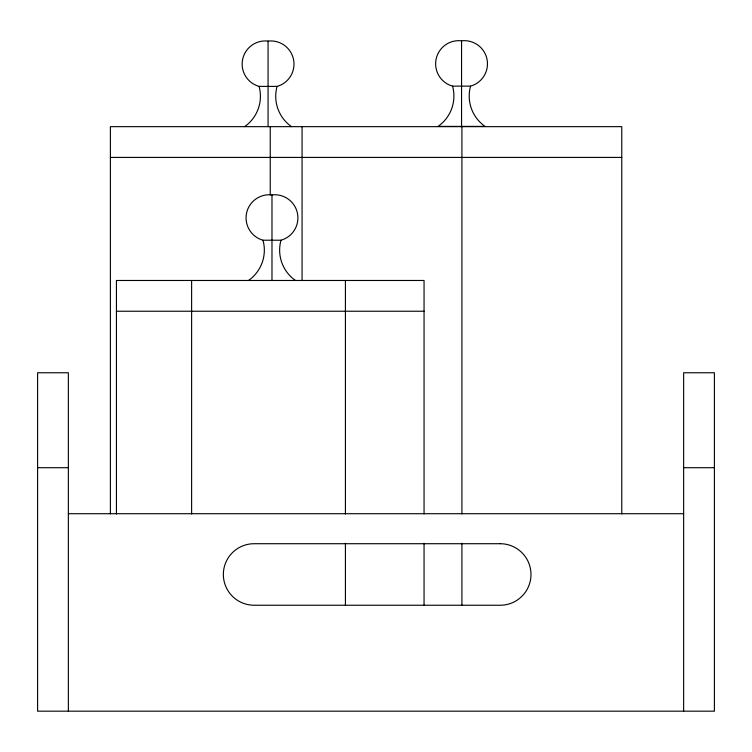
<?xml version="1.0" encoding="UTF-8"?>
<svg xmlns="http://www.w3.org/2000/svg" width="752" height="752" viewBox="0 0 752 752"><rect width="100%" height="100%" fill="white"/><g stroke="black" fill="none" stroke-linecap="round" stroke-linejoin="round"><path stroke-width="1.13" d="M452.554 86.132L470.555 86.132A23.162 23.162 0 0 0 487.033 59.314A23.162 23.162 0 0 0 461.559 40.834A23.162 23.162 0 0 0 436.075 59.314A23.162 23.162 0 0 0 452.554 86.132A36.998 36.998 0 0 1 438.078 126.392L485.031 126.392A36.998 36.998 0 0 1 470.555 86.132M259.064 86.395L277.074 86.395A23.162 23.162 0 0 0 293.553 59.577A23.162 23.162 0 0 0 268.069 41.097A23.162 23.162 0 0 0 242.586 59.577A23.162 23.162 0 0 0 259.064 86.395A36.998 36.998 0 0 1 244.597 126.656M110.394 157.422L621.772 157.422M262.984 240.217L280.985 240.217A23.162 23.162 0 0 0 297.463 213.399A23.162 23.162 0 0 0 271.98 194.918A23.162 23.162 0 0 0 246.506 213.399A23.162 23.162 0 0 0 262.984 240.217A36.998 36.998 0 0 1 248.508 280.477M116.447 311.234L424.053 311.234M37.6 467.706L68.366 467.706M683.634 467.706L714.4 467.706M68.366 513.71L683.634 513.71M683.634 711.166L683.634 372.766L714.4 372.766L714.4 711.166L37.6 711.166L37.6 372.766L68.366 372.766L68.366 711.166M621.772 513.889L621.772 126.656L110.394 126.656L110.394 513.889M461.916 126.656L461.916 513.889M461.916 543.207L461.916 605.351M461.559 40.834L461.559 126.392M424.053 513.983L424.053 280.477L116.447 280.477L116.447 513.983M424.053 543.282L424.053 605.398M345.422 280.477L345.422 513.983M345.422 543.282L345.422 605.398M302.069 126.656L302.069 280.543M271.98 194.918L271.98 280.477M270.25 126.656L270.25 194.947M268.069 41.097L268.069 126.656M191.619 280.477L191.619 513.983M295.461 280.477A36.998 36.998 0 0 1 280.985 240.217M291.541 126.656A36.998 36.998 0 0 1 277.074 86.395M500.23 543.715L254.12 543.715A30.766 30.766 0 0 0 223.353 574.472A30.766 30.766 0 0 0 254.12 605.238L500.23 605.238A30.766 30.766 0 0 0 530.987 574.472A30.766 30.766 0 0 0 500.23 543.715"/></g></svg>
